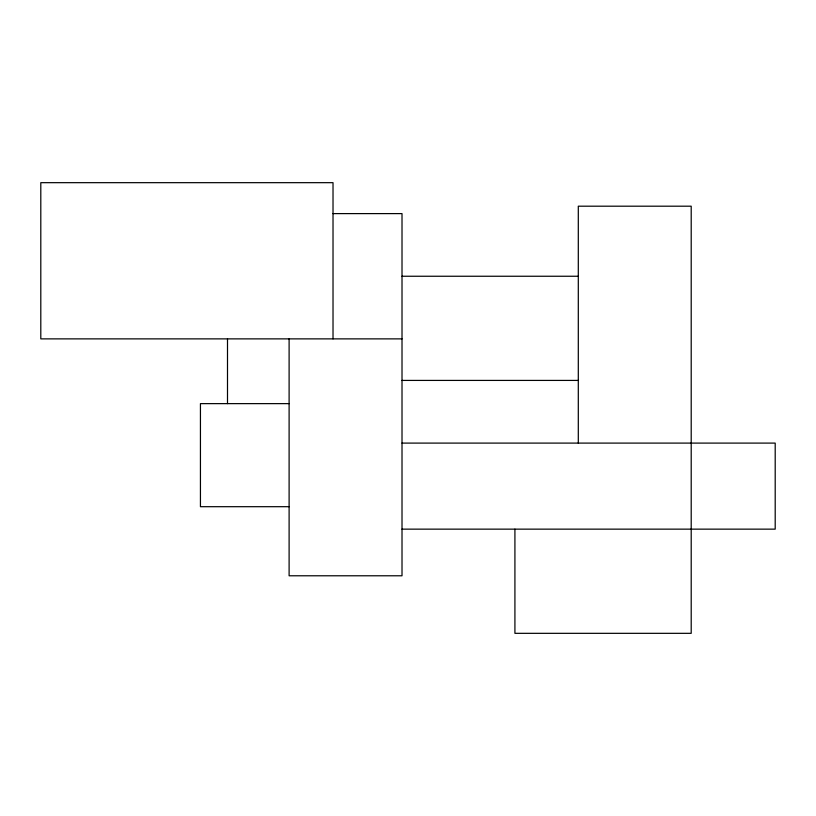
<?xml version="1.0" encoding="UTF-8"?>
<svg xmlns="http://www.w3.org/2000/svg" width="816" height="816" viewBox="0 0 816 816"><rect width="100%" height="100%" fill="white"/><g stroke="black" fill="none" stroke-linecap="round" stroke-linejoin="round"><path stroke-width="1.22" d="M333.02 213.608L402.013 213.608L402.013 575.78L289.109 575.78L289.109 338.875M402.013 276.247L578.299 276.247M402.013 338.875L40.8 338.875L40.8 182.672L333.02 182.672L333.02 338.875M402.013 380.419L578.299 380.419M289.109 403.634L200.44 403.634L200.44 506.695L289.109 506.695M402.013 443.098L775.2 443.098L775.2 529.145L402.013 529.145M578.299 443.098L578.299 206.193L691.203 206.193L691.203 633.328L514.916 633.328L514.916 529.145M227.501 338.875L227.501 403.634"/></g></svg>
